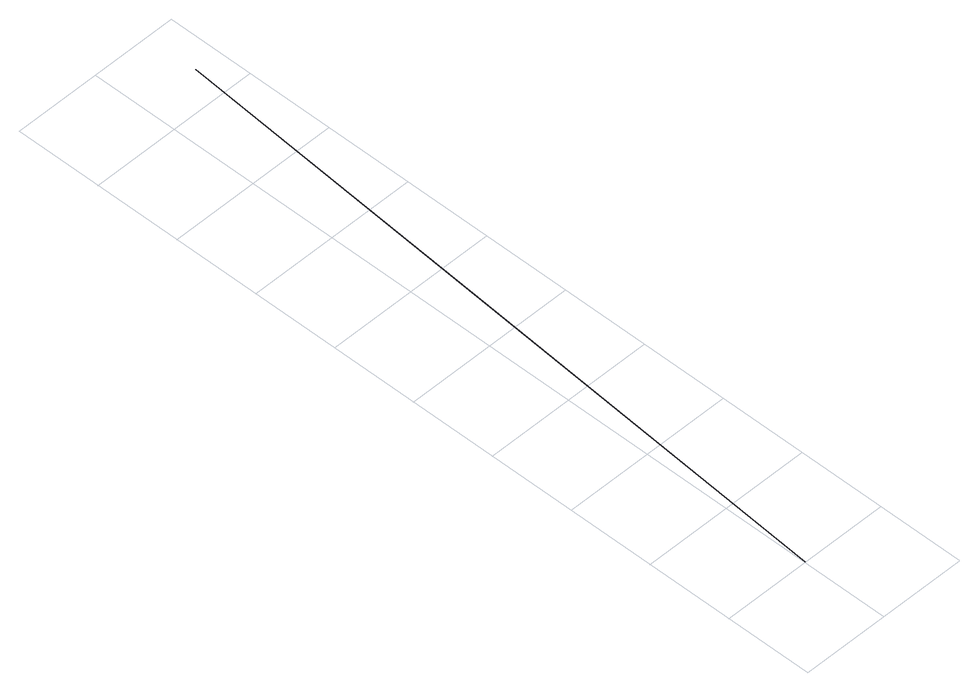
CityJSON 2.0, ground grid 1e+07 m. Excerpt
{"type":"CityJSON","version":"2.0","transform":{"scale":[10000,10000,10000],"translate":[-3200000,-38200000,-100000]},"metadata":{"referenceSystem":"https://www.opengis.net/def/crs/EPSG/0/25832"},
"CityObjects":{
"building1":{"type":"Building"},
"building2":{"type":"Building"},
"building3":{"type":"Building","geometry":[{"type":"MultiSurface","lod":"2","boundaries":[[[0,1,2]]],"semantics":{"surfaces":[{"type":"RoofSurface"}],"values":[0]}}]},
"building4":{"type":"Building"},
"building5":{"type":"Building"},
"building6":{"type":"Building"},
"building7":{"type":"Building","geometry":[{"type":"MultiSurface","lod":"2","boundaries":[[[3,4,3,5]]],"semantics":{"surfaces":[{"type":"RoofSurface"}],"values":[0]}}]}
},
"vertices":[
[692,8393,10],[377,4516,10],[10,8,10],
[376,4508,10],[420,5052,10],[328,3924,10]
]}
